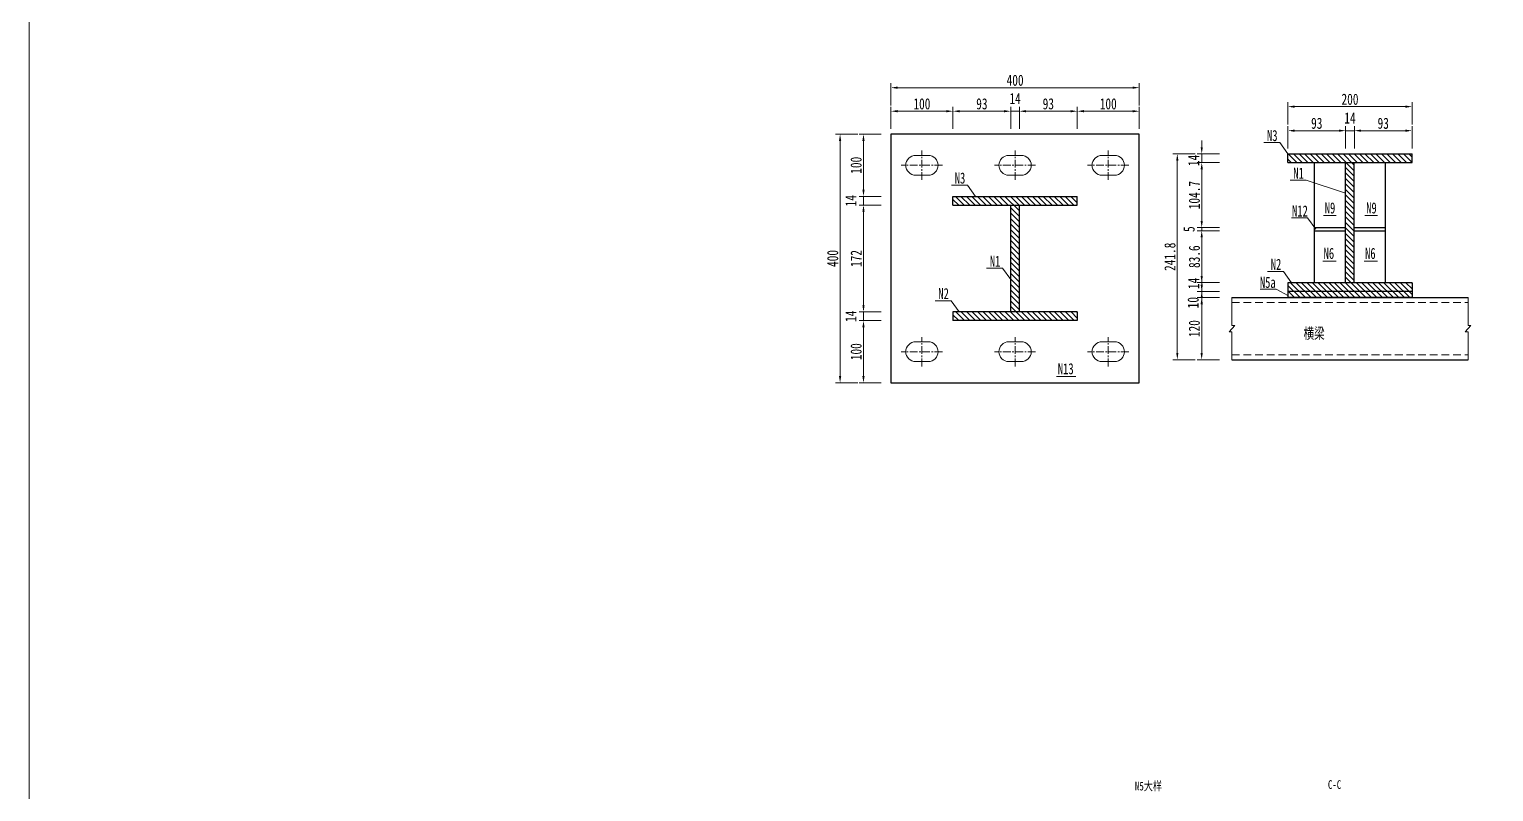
# Model space of a CAD drawing. Extents: x 98573 to 114325, y 0 to 100142.
# Drawn here: x 98573 to 100931, y 51874 to 53101 of the extents above; entities that cross this region are included whole.
import ezdxf

# ---------------------------------------------------------------- set-up
doc = ezdxf.new("R2010")
doc.units = 0
doc.header["$MEASUREMENT"] = 0
doc.linetypes.add('CENTERX2', pattern=[4, 2.5, -0.5, 0.5, -0.5])
doc.linetypes.add('DASHED2', pattern=[0.375, 0.25, -0.125])
doc.layers.get('Defpoints').update_dxf_attribs({"color": 9, "lineweight": 5})
for name, color, linetype, lineweight in [('dashed', 4, 'DASHED2', 5), ('中心线', 2, 'CENTERX2', 15), ('文字说明', 7, 'Continuous', 5), ('标注', 4, 'Continuous', 13), ('涪江 尺寸标注线', 4, 'Continuous', 13), ('细线', 4, 'Continuous', 13), ('钢板单线', 6, 'Continuous', 25)]:
    doc.layers.add(name, color=color, linetype=linetype, lineweight=lineweight)
doc.styles.get("Standard").update_dxf_attribs({"font": '仿宋_GB2312.ttf', "width": 0.75})
doc.dimstyles.new('0.1', dxfattribs={"dimscale": 0, "dimtxt": 2.5, "dimasz": 1.5, "dimexe": 1, "dimexo": 1, "dimgap": 0.4, "dimtad": 1, "dimdec": 1, "dimdsep": 46, "dimtxsty": 'Standard', "dimcen": 0.2, "dimclrd": 256, "dimclre": 256, "dimclrt": 256, "dimadec": 3, "dimazin": 2, "dimtfac": 1, "dimtdec": 1, "dimtmove": 2, "dimatfit": 3, "dimfxl": 4, "dimfxlon": 1, "dimtolj": 1, "dimtzin": 0, "dimlwd": -1, "dimlwe": -1, "dimarcsym": 0})

# ---------------------------------------------------------------- blocks, each defined once
blk = doc.blocks.new('*D595')
at = {"layer": 'Defpoints', "color": 0, "transparency": 16777216}
for p in [(100063.1, 52932.3), (99916.1, 52832.3), (100060.2, 52832.3)]:
    blk.add_point(p, dxfattribs=at)
at = {"layer": '标注', "transparency": 16777216}
for p, q in [((99944.7, 52932.3), (99909, 52932.3)), ((99944.7, 52832.3), (99909, 52832.3))]:
    blk.add_line(p, q, dxfattribs=at)
at = {"layer": '标注', "color": 4, "transparency": 16777216}
blk.add_line((99916.1, 52921.6), (99916.1, 52843), dxfattribs=at)
for points in [[(99914.3, 52921.6), (99917.9, 52921.6), (99916.1, 52932.3)], [(99914.3, 52843), (99917.9, 52843), (99916.1, 52832.3)]]:
    blk.add_solid(points, dxfattribs=at)
at = {"layer": '标注', "transparency": 16777216, "insert": (99904.3, 52882.3), "char_height": 17.86, "attachment_point": 5, "rotation": 90}
blk.add_mtext('\\A1;100', dxfattribs=at)
blk = doc.blocks.new('*D596')
at = {"layer": 'Defpoints', "color": 0, "transparency": 16777216}
for p in [(99916.1, 52832.3), (100060.2, 52832.3), (100060.2, 52818.3)]:
    blk.add_point(p, dxfattribs=at)
at = {"layer": '标注', "color": 4, "transparency": 16777216}
for p, q in [((99916.1, 52843), (99916.1, 52853.7)), ((99916.1, 52818.3), (99916.1, 52832.3)), ((99916.1, 52807.6), (99916.1, 52796.8))]:
    blk.add_line(p, q, dxfattribs=at)
at = {"layer": '标注', "transparency": 16777216}
for p, q in [((99944.7, 52832.3), (99909, 52832.3)), ((99944.7, 52818.3), (99909, 52818.3))]:
    blk.add_line(p, q, dxfattribs=at)
at = {"layer": '标注', "color": 4, "transparency": 16777216}
for points in [[(99914.3, 52843), (99917.9, 52843), (99916.1, 52832.3)], [(99914.3, 52807.6), (99917.9, 52807.6), (99916.1, 52818.3)]]:
    blk.add_solid(points, dxfattribs=at)
at = {"layer": '标注', "transparency": 16777216, "insert": (99895.7, 52825.3), "char_height": 17.86, "attachment_point": 5, "rotation": 90}
blk.add_mtext('\\A1;14', dxfattribs=at)
blk = doc.blocks.new('*D597')
at = {"layer": 'Defpoints', "color": 0, "transparency": 16777216}
for p in [(100060.2, 52818.3), (99916.1, 52646.3), (100060.2, 52646.3)]:
    blk.add_point(p, dxfattribs=at)
at = {"layer": '标注', "transparency": 16777216}
for p, q in [((99944.7, 52818.3), (99909, 52818.3)), ((99944.7, 52646.3), (99909, 52646.3))]:
    blk.add_line(p, q, dxfattribs=at)
at = {"layer": '标注', "color": 4, "transparency": 16777216}
blk.add_line((99916.1, 52807.6), (99916.1, 52657), dxfattribs=at)
for points in [[(99914.3, 52807.6), (99917.9, 52807.6), (99916.1, 52818.3)], [(99914.3, 52657), (99917.9, 52657), (99916.1, 52646.3)]]:
    blk.add_solid(points, dxfattribs=at)
at = {"layer": '标注', "transparency": 16777216, "insert": (99904.3, 52732.3), "char_height": 17.86, "attachment_point": 5, "rotation": 90}
blk.add_mtext('\\A1;172', dxfattribs=at)
blk = doc.blocks.new('*D598')
at = {"layer": 'Defpoints', "color": 0, "transparency": 16777216}
for p in [(99916.1, 52646.3), (100060.2, 52646.3), (100060.2, 52632.3)]:
    blk.add_point(p, dxfattribs=at)
at = {"layer": '标注', "color": 4, "transparency": 16777216}
for p, q in [((99916.1, 52657), (99916.1, 52667.7)), ((99916.1, 52632.3), (99916.1, 52646.3)), ((99916.1, 52621.6), (99916.1, 52610.8))]:
    blk.add_line(p, q, dxfattribs=at)
at = {"layer": '标注', "transparency": 16777216}
for p, q in [((99944.7, 52646.3), (99909, 52646.3)), ((99944.7, 52632.3), (99909, 52632.3))]:
    blk.add_line(p, q, dxfattribs=at)
at = {"layer": '标注', "color": 4, "transparency": 16777216}
for points in [[(99914.3, 52657), (99917.9, 52657), (99916.1, 52646.3)], [(99914.3, 52621.6), (99917.9, 52621.6), (99916.1, 52632.3)]]:
    blk.add_solid(points, dxfattribs=at)
at = {"layer": '标注', "transparency": 16777216, "insert": (99895.7, 52639.3), "char_height": 17.86, "attachment_point": 5, "rotation": 90}
blk.add_mtext('\\A1;14', dxfattribs=at)
blk = doc.blocks.new('*D599')
at = {"layer": 'Defpoints', "color": 0, "transparency": 16777216}
for p in [(100060.2, 52632.3), (99916.1, 52532.3), (100060.2, 52532.3)]:
    blk.add_point(p, dxfattribs=at)
at = {"layer": '标注', "transparency": 16777216}
for p, q in [((99944.7, 52632.3), (99909, 52632.3)), ((99944.7, 52532.3), (99909, 52532.3))]:
    blk.add_line(p, q, dxfattribs=at)
at = {"layer": '标注', "color": 4, "transparency": 16777216}
blk.add_line((99916.1, 52621.6), (99916.1, 52543), dxfattribs=at)
for points in [[(99914.3, 52621.6), (99917.9, 52621.6), (99916.1, 52632.3)], [(99914.3, 52543), (99917.9, 52543), (99916.1, 52532.3)]]:
    blk.add_solid(points, dxfattribs=at)
at = {"layer": '标注', "transparency": 16777216, "insert": (99904.3, 52582.3), "char_height": 17.86, "attachment_point": 5, "rotation": 90}
blk.add_mtext('\\A1;100', dxfattribs=at)
blk = doc.blocks.new('*D600')
at = {"layer": 'Defpoints', "color": 0, "transparency": 16777216}
for p in [(99878.4, 52932.3), (99960.2, 52932.3), (99960.2, 52532.3)]:
    blk.add_point(p, dxfattribs=at)
at = {"layer": '标注', "transparency": 16777216}
for p, q in [((99907, 52932.3), (99871.3, 52932.3)), ((99907, 52532.3), (99871.3, 52532.3))]:
    blk.add_line(p, q, dxfattribs=at)
at = {"layer": '标注', "color": 4, "transparency": 16777216}
blk.add_line((99878.4, 52543), (99878.4, 52921.6), dxfattribs=at)
for points in [[(99876.6, 52921.6), (99880.2, 52921.6), (99878.4, 52932.3)], [(99876.6, 52543), (99880.2, 52543), (99878.4, 52532.3)]]:
    blk.add_solid(points, dxfattribs=at)
at = {"layer": '标注', "transparency": 16777216, "insert": (99866.6, 52732.3), "char_height": 17.86, "attachment_point": 5, "rotation": 90}
blk.add_mtext('\\A1;400', dxfattribs=at)
blk = doc.blocks.new('*D601')
at = {"layer": 'Defpoints', "color": 0, "transparency": 16777216}
for p in [(100060.2, 52969.3), (99960.2, 52932.3), (100060.2, 52832.3)]:
    blk.add_point(p, dxfattribs=at)
at = {"layer": '标注', "transparency": 16777216}
for p, q in [((99960.2, 52940.7), (99960.2, 52976.4)), ((100060.2, 52940.7), (100060.2, 52976.4))]:
    blk.add_line(p, q, dxfattribs=at)
at = {"layer": '标注', "color": 4, "transparency": 16777216}
blk.add_line((99970.9, 52969.3), (100049.5, 52969.3), dxfattribs=at)
for points in [[(99970.9, 52971.1), (99970.9, 52967.5), (99960.2, 52969.3)], [(100049.5, 52971.1), (100049.5, 52967.5), (100060.2, 52969.3)]]:
    blk.add_solid(points, dxfattribs=at)
at = {"layer": '标注', "transparency": 16777216, "insert": (100010.2, 52981.1), "char_height": 17.86, "attachment_point": 5}
blk.add_mtext('\\A1;100', dxfattribs=at)
blk = doc.blocks.new('*D602')
at = {"layer": 'Defpoints', "color": 0, "transparency": 16777216}
for p in [(100153.2, 52969.3), (100060.2, 52832.3), (100153.2, 52818.2)]:
    blk.add_point(p, dxfattribs=at)
at = {"layer": '标注', "transparency": 16777216}
for p, q in [((100060.2, 52940.7), (100060.2, 52976.4)), ((100153.2, 52940.7), (100153.2, 52976.4))]:
    blk.add_line(p, q, dxfattribs=at)
at = {"layer": '标注', "color": 4, "transparency": 16777216}
blk.add_line((100070.9, 52969.3), (100142.5, 52969.3), dxfattribs=at)
for points in [[(100070.9, 52971.1), (100070.9, 52967.5), (100060.2, 52969.3)], [(100142.5, 52971.1), (100142.5, 52967.5), (100153.2, 52969.3)]]:
    blk.add_solid(points, dxfattribs=at)
at = {"layer": '标注', "transparency": 16777216, "insert": (100106.7, 52981.1), "char_height": 17.86, "attachment_point": 5}
blk.add_mtext('\\A1;93', dxfattribs=at)
blk = doc.blocks.new('*D603')
at = {"layer": 'Defpoints', "color": 0, "transparency": 16777216}
for p in [(100167.2, 52969.3), (100153.2, 52789.2), (100167.2, 52789.2)]:
    blk.add_point(p, dxfattribs=at)
at = {"layer": '标注', "color": 4, "transparency": 16777216}
for p, q in [((100142.5, 52969.3), (100131.8, 52969.3)), ((100153.2, 52969.3), (100167.2, 52969.3)), ((100177.9, 52969.3), (100188.6, 52969.3))]:
    blk.add_line(p, q, dxfattribs=at)
at = {"layer": '标注', "transparency": 16777216}
for p, q in [((100153.2, 52940.7), (100153.2, 52976.4)), ((100167.2, 52940.7), (100167.2, 52976.4))]:
    blk.add_line(p, q, dxfattribs=at)
at = {"layer": '标注', "color": 4, "transparency": 16777216}
for points in [[(100142.5, 52971.1), (100142.5, 52967.5), (100153.2, 52969.3)], [(100177.9, 52971.1), (100177.9, 52967.5), (100167.2, 52969.3)]]:
    blk.add_solid(points, dxfattribs=at)
at = {"layer": '标注', "transparency": 16777216, "insert": (100160.2, 52989.7), "char_height": 17.86, "attachment_point": 5}
blk.add_mtext('\\A1;14', dxfattribs=at)
blk = doc.blocks.new('*D451')
at = {"layer": 'Defpoints', "color": 0, "transparency": 16777216}
for p in [(100260.2, 52969.3), (100360.2, 52932.3), (100260.2, 52832.3)]:
    blk.add_point(p, dxfattribs=at)
at = {"layer": '标注', "transparency": 16777216}
for p, q in [((100260.2, 52940.7), (100260.2, 52976.4)), ((100360.2, 52940.7), (100360.2, 52976.4))]:
    blk.add_line(p, q, dxfattribs=at)
at = {"layer": '标注', "color": 4, "transparency": 16777216}
blk.add_line((100349.5, 52969.3), (100270.9, 52969.3), dxfattribs=at)
for points in [[(100270.9, 52971.1), (100270.9, 52967.5), (100260.2, 52969.3)], [(100349.5, 52971.1), (100349.5, 52967.5), (100360.2, 52969.3)]]:
    blk.add_solid(points, dxfattribs=at)
at = {"layer": '标注', "transparency": 16777216, "insert": (100310.2, 52981.1), "char_height": 17.86, "attachment_point": 5}
blk.add_mtext('\\A1;100', dxfattribs=at)
blk = doc.blocks.new('*D452')
at = {"layer": 'Defpoints', "color": 0, "transparency": 16777216}
for p in [(100167.2, 52969.3), (100167.2, 52818.2), (100260.2, 52832.3)]:
    blk.add_point(p, dxfattribs=at)
at = {"layer": '标注', "transparency": 16777216}
for p, q in [((100167.2, 52940.7), (100167.2, 52976.4)), ((100260.2, 52940.7), (100260.2, 52976.4))]:
    blk.add_line(p, q, dxfattribs=at)
at = {"layer": '标注', "color": 4, "transparency": 16777216}
blk.add_line((100249.5, 52969.3), (100177.9, 52969.3), dxfattribs=at)
for points in [[(100177.9, 52971.1), (100177.9, 52967.5), (100167.2, 52969.3)], [(100249.5, 52971.1), (100249.5, 52967.5), (100260.2, 52969.3)]]:
    blk.add_solid(points, dxfattribs=at)
at = {"layer": '标注', "transparency": 16777216, "insert": (100213.7, 52981.1), "char_height": 17.86, "attachment_point": 5}
blk.add_mtext('\\A1;93', dxfattribs=at)
blk = doc.blocks.new('*D604')
at = {"layer": 'Defpoints', "color": 0, "transparency": 16777216}
for p in [(100360.2, 53007.2), (99960.2, 52932.3), (100360.2, 52932.3)]:
    blk.add_point(p, dxfattribs=at)
at = {"layer": '标注', "transparency": 16777216}
for p, q in [((99960.2, 52978.6), (99960.2, 53014.3)), ((100360.2, 52978.6), (100360.2, 53014.3))]:
    blk.add_line(p, q, dxfattribs=at)
at = {"layer": '标注', "color": 4, "transparency": 16777216}
blk.add_line((99970.9, 53007.2), (100349.5, 53007.2), dxfattribs=at)
for points in [[(99970.9, 53009), (99970.9, 53005.4), (99960.2, 53007.2)], [(100349.5, 53009), (100349.5, 53005.4), (100360.2, 53007.2)]]:
    blk.add_solid(points, dxfattribs=at)
at = {"layer": '标注', "transparency": 16777216, "insert": (100160.2, 53019), "char_height": 17.86, "attachment_point": 5}
blk.add_mtext('\\A1;400', dxfattribs=at)
blk = doc.blocks.new('*D605')
at = {"layer": 'Defpoints', "color": 0, "transparency": 16777216}
for p in [(100692.4, 52938), (100599.4, 52900.7), (100692.4, 52886.7)]:
    blk.add_point(p, dxfattribs=at)
at = {"layer": '标注', "transparency": 16777216}
for p, q in [((100599.4, 52909.4), (100599.4, 52945.1)), ((100692.4, 52909.4), (100692.4, 52945.1))]:
    blk.add_line(p, q, dxfattribs=at)
at = {"layer": '标注', "color": 4, "transparency": 16777216}
blk.add_line((100610.1, 52938), (100681.7, 52938), dxfattribs=at)
for points in [[(100610.1, 52939.8), (100610.1, 52936.2), (100599.4, 52938)], [(100681.7, 52939.8), (100681.7, 52936.2), (100692.4, 52938)]]:
    blk.add_solid(points, dxfattribs=at)
at = {"layer": '标注', "transparency": 16777216, "insert": (100645.9, 52949.8), "char_height": 17.86, "attachment_point": 5}
blk.add_mtext('\\A1;93', dxfattribs=at)
blk = doc.blocks.new('*D453')
at = {"layer": 'Defpoints', "color": 0, "transparency": 16777216}
for p in [(100706.4, 52938), (100692.4, 52886.6), (100706.4, 52886.6)]:
    blk.add_point(p, dxfattribs=at)
at = {"layer": '标注', "color": 4, "transparency": 16777216}
for p, q in [((100681.7, 52938), (100670.9, 52938)), ((100692.4, 52938), (100706.4, 52938)), ((100717.1, 52938), (100727.8, 52938))]:
    blk.add_line(p, q, dxfattribs=at)
at = {"layer": '标注', "transparency": 16777216}
for p, q in [((100692.4, 52909.4), (100692.4, 52945.1)), ((100706.4, 52909.4), (100706.4, 52945.1))]:
    blk.add_line(p, q, dxfattribs=at)
at = {"layer": '标注', "color": 4, "transparency": 16777216}
for points in [[(100681.7, 52939.8), (100681.7, 52936.2), (100692.4, 52938)], [(100717.1, 52939.8), (100717.1, 52936.2), (100706.4, 52938)]]:
    blk.add_solid(points, dxfattribs=at)
at = {"layer": '标注', "transparency": 16777216, "insert": (100699.4, 52958.3), "char_height": 17.86, "attachment_point": 5}
blk.add_mtext('\\A1;14', dxfattribs=at)
blk = doc.blocks.new('*D606')
at = {"layer": 'Defpoints', "color": 0, "transparency": 16777216}
for p in [(100799.4, 52938), (100706.4, 52886.6), (100799.4, 27497.6)]:
    blk.add_point(p, dxfattribs=at)
at = {"layer": '标注', "transparency": 16777216}
for p, q in [((100706.4, 52909.4), (100706.4, 52945.1)), ((100799.4, 52909.4), (100799.4, 52945.1))]:
    blk.add_line(p, q, dxfattribs=at)
at = {"layer": '标注', "color": 4, "transparency": 16777216}
blk.add_line((100717.1, 52938), (100788.7, 52938), dxfattribs=at)
for points in [[(100717.1, 52939.8), (100717.1, 52936.2), (100706.4, 52938)], [(100788.7, 52939.8), (100788.7, 52936.2), (100799.4, 52938)]]:
    blk.add_solid(points, dxfattribs=at)
at = {"layer": '标注', "transparency": 16777216, "insert": (100752.9, 52949.8), "char_height": 17.86, "attachment_point": 5}
blk.add_mtext('\\A1;93', dxfattribs=at)
blk = doc.blocks.new('*D607')
at = {"layer": 'Defpoints', "color": 0, "transparency": 16777216}
for p in [(100599.4, 52976.7), (100599.4, 52900.7), (100799.4, 52900.7)]:
    blk.add_point(p, dxfattribs=at)
at = {"layer": '标注', "transparency": 16777216}
for p, q in [((100599.4, 52948.1), (100599.4, 52983.8)), ((100799.4, 52948.1), (100799.4, 52983.8))]:
    blk.add_line(p, q, dxfattribs=at)
at = {"layer": '标注', "color": 4, "transparency": 16777216}
blk.add_line((100788.7, 52976.7), (100610.1, 52976.7), dxfattribs=at)
for points in [[(100610.1, 52978.5), (100610.1, 52974.9), (100599.4, 52976.7)], [(100788.7, 52978.5), (100788.7, 52974.9), (100799.4, 52976.7)]]:
    blk.add_solid(points, dxfattribs=at)
at = {"layer": '标注', "transparency": 16777216, "insert": (100699.4, 52988.5), "char_height": 17.86, "attachment_point": 5}
blk.add_mtext('\\A1;200', dxfattribs=at)
blk = doc.blocks.new('*D454')
at = {"layer": 'Defpoints', "color": 0, "transparency": 16777216}
for p in [(100460.7, 52900.7), (100599.4, 52900.7), (100599.4, 52886.7)]:
    blk.add_point(p, dxfattribs=at)
at = {"layer": '标注', "color": 4, "transparency": 16777216}
for p, q in [((100460.7, 52911.4), (100460.7, 52922.1)), ((100460.7, 52886.7), (100460.7, 52900.7)), ((100460.7, 52875.9), (100460.7, 52865.2))]:
    blk.add_line(p, q, dxfattribs=at)
at = {"layer": '标注', "transparency": 16777216}
for p, q in [((100489.3, 52900.7), (100453.6, 52900.7)), ((100489.3, 52886.7), (100453.6, 52886.7))]:
    blk.add_line(p, q, dxfattribs=at)
at = {"layer": '标注', "color": 4, "transparency": 16777216}
for points in [[(100458.9, 52911.4), (100462.5, 52911.4), (100460.7, 52900.7)], [(100458.9, 52875.9), (100462.5, 52875.9), (100460.7, 52886.7)]]:
    blk.add_solid(points, dxfattribs=at)
at = {"layer": '标注', "transparency": 16777216, "insert": (100447.7, 52890.1), "char_height": 17.86, "attachment_point": 5, "rotation": 90}
blk.add_mtext('\\A1;14', dxfattribs=at)
blk = doc.blocks.new('*D455')
at = {"layer": 'Defpoints', "color": 0, "transparency": 16777216}
for p in [(100460.7, 52693.4), (100508.1, 52693.4), (100508.1, 52679.4)]:
    blk.add_point(p, dxfattribs=at)
at = {"layer": '标注', "color": 4, "transparency": 16777216}
for p, q in [((100460.7, 52704.1), (100460.7, 52714.8)), ((100460.7, 52679.4), (100460.7, 52693.4)), ((100460.7, 52668.6), (100460.7, 52657.9))]:
    blk.add_line(p, q, dxfattribs=at)
at = {"layer": '标注', "transparency": 16777216}
for p, q in [((100489.3, 52693.4), (100453.6, 52693.4)), ((100489.3, 52679.4), (100453.6, 52679.4))]:
    blk.add_line(p, q, dxfattribs=at)
at = {"layer": '标注', "color": 4, "transparency": 16777216}
for points in [[(100458.9, 52704.1), (100462.5, 52704.1), (100460.7, 52693.4)], [(100458.9, 52668.6), (100462.5, 52668.6), (100460.7, 52679.4)]]:
    blk.add_solid(points, dxfattribs=at)
at = {"layer": '标注', "transparency": 16777216, "insert": (100447.7, 52692.1), "char_height": 17.86, "attachment_point": 5, "rotation": 90}
blk.add_mtext('\\A1;14', dxfattribs=at)
blk = doc.blocks.new('*D456')
at = {"layer": 'Defpoints', "color": 0, "transparency": 16777216}
for p in [(100508.1, 52679.4), (100460.7, 52669.4), (100508.1, 52669.4)]:
    blk.add_point(p, dxfattribs=at)
at = {"layer": '标注', "color": 4, "transparency": 16777216}
for p, q in [((100460.7, 52690.1), (100460.7, 52700.8)), ((100460.7, 52679.4), (100460.7, 52669.4)), ((100460.7, 52658.6), (100460.7, 52647.9))]:
    blk.add_line(p, q, dxfattribs=at)
at = {"layer": '标注', "transparency": 16777216}
for p, q in [((100489.3, 52679.4), (100453.6, 52679.4)), ((100489.3, 52669.4), (100453.6, 52669.4))]:
    blk.add_line(p, q, dxfattribs=at)
at = {"layer": '标注', "color": 4, "transparency": 16777216}
for points in [[(100458.9, 52690.1), (100462.5, 52690.1), (100460.7, 52679.4)], [(100458.9, 52658.6), (100462.5, 52658.6), (100460.7, 52669.4)]]:
    blk.add_solid(points, dxfattribs=at)
at = {"layer": '标注', "transparency": 16777216, "insert": (100446.9, 52661.2), "char_height": 17.86, "attachment_point": 5, "rotation": 90}
blk.add_mtext('\\A1;10', dxfattribs=at)
blk = doc.blocks.new('*D608')
at = {"layer": 'Defpoints', "color": 0, "transparency": 16777216}
for p in [(100543.3, 52669.4), (100460.6, 52569.4), (100543.3, 52569.4)]:
    blk.add_point(p, dxfattribs=at)
at = {"layer": '标注', "transparency": 16777216}
for p, q in [((100489.2, 52669.4), (100453.4, 52669.4)), ((100489.2, 52569.4), (100453.4, 52569.4))]:
    blk.add_line(p, q, dxfattribs=at)
at = {"layer": '标注', "color": 4, "transparency": 16777216}
blk.add_line((100460.6, 52658.6), (100460.6, 52580.1), dxfattribs=at)
for points in [[(100458.8, 52658.6), (100462.4, 52658.6), (100460.6, 52669.4)], [(100458.8, 52580.1), (100462.4, 52580.1), (100460.6, 52569.4)]]:
    blk.add_solid(points, dxfattribs=at)
at = {"layer": '标注', "transparency": 16777216, "insert": (100448.8, 52619.4), "char_height": 17.86, "attachment_point": 5, "rotation": 90}
blk.add_mtext('\\A1;120', dxfattribs=at)
blk = doc.blocks.new('*D609')
at = {"layer": 'Defpoints', "color": 0, "transparency": 16777216}
for p in [(100421.4, 52900.7), (100618.6, 52900.7), (100525.5, 52569.4)]:
    blk.add_point(p, dxfattribs=at)
at = {"layer": '标注', "transparency": 16777216}
for p, q in [((100449.9, 52900.7), (100414.2, 52900.7)), ((100449.9, 52569.4), (100414.2, 52569.4))]:
    blk.add_line(p, q, dxfattribs=at)
at = {"layer": '标注', "color": 4, "transparency": 16777216}
blk.add_line((100421.4, 52580.1), (100421.4, 52889.9), dxfattribs=at)
for points in [[(100419.6, 52889.9), (100423.1, 52889.9), (100421.4, 52900.7)], [(100419.6, 52580.1), (100423.1, 52580.1), (100421.4, 52569.4)]]:
    blk.add_solid(points, dxfattribs=at)
at = {"layer": '标注', "transparency": 16777216, "insert": (100409.6, 52735), "char_height": 17.86, "attachment_point": 5, "rotation": 90}
blk.add_mtext('\\A1;241.8', dxfattribs=at)
blk = doc.blocks.new('*D617')
at = {"layer": 'Defpoints', "color": 0, "transparency": 16777216}
for p in [(100599.4, 52886.7), (100460.7, 52782), (100642.4, 52782)]:
    blk.add_point(p, dxfattribs=at)
at = {"layer": '标注', "transparency": 16777216}
for p, q in [((100489.3, 52886.7), (100453.6, 52886.7)), ((100489.3, 52782), (100453.6, 52782))]:
    blk.add_line(p, q, dxfattribs=at)
at = {"layer": '标注', "color": 4, "transparency": 16777216}
blk.add_line((100460.7, 52875.9), (100460.7, 52792.7), dxfattribs=at)
for points in [[(100458.9, 52875.9), (100462.5, 52875.9), (100460.7, 52886.7)], [(100458.9, 52792.7), (100462.5, 52792.7), (100460.7, 52782)]]:
    blk.add_solid(points, dxfattribs=at)
at = {"layer": '标注', "transparency": 16777216, "insert": (100448.9, 52834.3), "char_height": 17.86, "attachment_point": 5, "rotation": 90}
blk.add_mtext('\\A1;104.7', dxfattribs=at)
blk = doc.blocks.new('*D618')
at = {"layer": 'Defpoints', "color": 0, "transparency": 16777216}
for p in [(100460.7, 52777), (100660.3, 52782), (100660.3, 52777)]:
    blk.add_point(p, dxfattribs=at)
at = {"layer": '标注', "color": 4, "transparency": 16777216}
for p, q in [((100460.7, 52792.7), (100460.7, 52803.4)), ((100460.7, 52782), (100460.7, 52777)), ((100460.7, 52766.2), (100460.7, 52755.5))]:
    blk.add_line(p, q, dxfattribs=at)
at = {"layer": '标注', "transparency": 16777216}
for p, q in [((100489.3, 52782), (100453.6, 52782)), ((100489.3, 52777), (100453.6, 52777))]:
    blk.add_line(p, q, dxfattribs=at)
at = {"layer": '标注', "color": 4, "transparency": 16777216}
for points in [[(100458.9, 52792.7), (100462.5, 52792.7), (100460.7, 52782)], [(100458.9, 52766.2), (100462.5, 52766.2), (100460.7, 52777)]]:
    blk.add_solid(points, dxfattribs=at)
at = {"layer": '标注', "transparency": 16777216, "insert": (100440.4, 52779.5), "char_height": 17.86, "attachment_point": 5, "rotation": 90}
blk.add_mtext('\\A1;5', dxfattribs=at)
blk = doc.blocks.new('*D619')
at = {"layer": 'Defpoints', "color": 0, "transparency": 16777216}
for p in [(100660.3, 52777), (100460.7, 52693.4), (100660.3, 52693.4)]:
    blk.add_point(p, dxfattribs=at)
at = {"layer": '标注', "transparency": 16777216}
for p, q in [((100489.3, 52777), (100453.6, 52777)), ((100489.3, 52693.4), (100453.6, 52693.4))]:
    blk.add_line(p, q, dxfattribs=at)
at = {"layer": '标注', "color": 4, "transparency": 16777216}
blk.add_line((100460.7, 52766.2), (100460.7, 52704.1), dxfattribs=at)
for points in [[(100458.9, 52766.2), (100462.5, 52766.2), (100460.7, 52777)], [(100458.9, 52704.1), (100462.5, 52704.1), (100460.7, 52693.4)]]:
    blk.add_solid(points, dxfattribs=at)
at = {"layer": '标注', "transparency": 16777216, "insert": (100448.9, 52735.2), "char_height": 17.86, "attachment_point": 5, "rotation": 90}
blk.add_mtext('\\A1;83.6', dxfattribs=at)
blk = doc.blocks.new('*D1164')
at = {"layer": 'Defpoints', "color": 0, "transparency": 16777216}
for p in [(100916.4, 72621.2), (100823.4, 72569.8), (100916.4, 47180.8)]:
    blk.add_point(p, dxfattribs=at)
at = {"layer": '标注', "transparency": 16777216}
for p, q in [((100823.4, 72592.6), (100823.4, 72628.3)), ((100916.4, 72592.6), (100916.4, 72628.3))]:
    blk.add_line(p, q, dxfattribs=at)
at = {"layer": '标注', "color": 4, "transparency": 16777216}
blk.add_line((100834.1, 72621.2), (100905.6, 72621.2), dxfattribs=at)
for points in [[(100834.1, 72622.9), (100834.1, 72619.4), (100823.4, 72621.2)], [(100905.6, 72622.9), (100905.6, 72619.4), (100916.4, 72621.2)]]:
    blk.add_solid(points, dxfattribs=at)
at = {"layer": '标注', "transparency": 16777216, "insert": (100869.9, 72632.9), "char_height": 17.86, "attachment_point": 5}
blk.add_mtext('\\A1;93', dxfattribs=at)

msp = doc.modelspace()

# ---------------------------------------------------------------- hatches: boundary and pattern name
at = {"layer": '标注'}
h = msp.add_hatch(dxfattribs=at)
h.set_pattern_fill('ANSI31', color=256, scale=50, angle=-90, style=0)
h.set_pattern_definition([(315, (78280.476, 135377.0756), (4.4194174, 4.4194174), [])])
h.paths.add_polyline_path([(100799.37332, 52886.66285), (100799.37332, 52900.66285), (100599.37332, 52900.66285), (100599.37332, 52886.66285)])
h.paths.add_polyline_path([(100706.37332, 52693.36285), (100706.37332, 52886.66285), (100692.37332, 52886.66285), (100692.37332, 52693.36285)])
h.paths.add_polyline_path([(100799.37332, 52669.36285), (100799.37332, 52693.36285), (100599.37332, 52693.36285), (100599.37332, 52669.36285)])
h = msp.add_hatch(dxfattribs=at)
h.set_pattern_fill('ANSI31', color=256, scale=50, angle=-90, style=0)
h.set_pattern_definition([(315, (77741.295, 135329.9854), (4.4194174, 4.4194174), [])])
h.paths.add_polyline_path([(100260.19265, 52818.27268), (100260.19265, 52832.27268), (100060.19265, 52832.27268), (100060.19265, 52818.27268)])
h.paths.add_polyline_path([(100167.19265, 52646.27268), (100167.19265, 52818.27268), (100153.19265, 52818.27268), (100153.19265, 52646.27268)])
h.paths.add_polyline_path([(100260.19265, 52632.27268), (100260.19265, 52646.27268), (100060.19265, 52646.27268), (100060.19265, 52632.27268)])

# ---------------------------------------------------------------- linework, layer by layer
at = {"layer": 'dashed', "ltscale": 50}
for p, q in [((100509.24654, 52661.36285), (100889.50009, 52661.36285)), ((100509.24654, 52577.36285), (100889.50009, 52577.36285))]:
    msp.add_line(p, q, dxfattribs=at)
at = {"layer": '中心线', "ltscale": 5}
for p, q in [((100010.19265, 52858.63094), (100010.19265, 52905.91443)), ((100160.19265, 52858.63094), (100160.19265, 52905.91443)), ((100310.19265, 52858.63094), (100310.19265, 52905.91443)), ((100043.18155, 52882.27268), (99976.94297, 52882.27268)), ((100193.18155, 52882.27268), (100126.94297, 52882.27268)), ((100343.18155, 52882.27268), (100276.94297, 52882.27268)), ((100010.19265, 52558.63094), (100010.19265, 52605.91443)), ((100160.19265, 52558.63094), (100160.19265, 52605.91443)), ((100310.19265, 52558.63094), (100310.19265, 52605.91443)), ((100043.18155, 52582.27268), (99976.94297, 52582.27268)), ((100193.18155, 52582.27268), (100126.94297, 52582.27268)), ((100343.18155, 52582.27268), (100276.94297, 52582.27268))]:
    msp.add_line(p, q, dxfattribs=at)
at = {"layer": '标注'}
for p, q in [((100560.46028, 52918.77468), (100586.28078, 52918.77468)), ((100586.28078, 52918.77468), (100599.37332, 52900.66285)), ((100057.711, 52850.38451), (100083.5315, 52850.38451)), ((100083.5315, 52850.38451), (100096.62404, 52832.27268)), ((100602.8583, 52858.31694), (100628.6788, 52858.31694)), ((100628.6788, 52858.31694), (100692.37332, 52837.18686)), ((100605.32179, 52797.49527), (100631.14229, 52797.49527)), ((100631.14229, 52797.49527), (100644.23483, 52779.38344)), ((100114.27961, 52716.47371), (100140.10011, 52716.47371)), ((100140.10011, 52716.47371), (100153.19265, 52698.36188)), ((100566.49654, 52711.47468), (100592.31704, 52711.47468)), ((100592.31704, 52711.47468), (100605.40958, 52693.36285)), ((100554.50681, 52683.11362), (100580.32731, 52683.11362)), ((100580.32731, 52683.11362), (100600.62951, 52672.28008)), ((100031.30364, 52664.38451), (100057.12414, 52664.38451)), ((100057.12414, 52664.38451), (100070.21668, 52646.27268)), ((100226.9626, 52542.16418), (100258.00627, 52542.16418))]:
    msp.add_line(p, q, dxfattribs=at)
msp.add_lwpolyline([(98573.01049, 55858.30192), (105862.16093, 55858.30192), (105862.16093, 46332.42017), (98573.01049, 46332.42017)], close=True, dxfattribs=at)
for points in [[(100509.24654, 52669.36285), (100509.24654, 52624.68285), (100513.90154, 52624.68285), (100504.59154, 52614.04285), (100509.24654, 52614.04285), (100509.24654, 52569.36285)], [(100889.50009, 52669.36285), (100889.50009, 52624.68285), (100894.15509, 52624.68285), (100884.84509, 52614.04285), (100889.50009, 52614.04285), (100889.50009, 52569.36285)]]:
    msp.add_lwpolyline(points, dxfattribs=at)
at = {"layer": '涪江 尺寸标注线'}
for p, q in [((100020.19265, 52898.27268), (100000.19265, 52898.27268)), ((100170.19265, 52898.27268), (100150.19265, 52898.27268)), ((100320.19265, 52898.27268), (100300.19265, 52898.27268)), ((100020.19265, 52866.27268), (100000.19265, 52866.27268)), ((100170.19265, 52866.27268), (100150.19265, 52866.27268)), ((100320.19265, 52866.27268), (100300.19265, 52866.27268)), ((100020.19265, 52598.27268), (100000.19265, 52598.27268)), ((100170.19265, 52598.27268), (100150.19265, 52598.27268)), ((100320.19265, 52598.27268), (100300.19265, 52598.27268)), ((100020.19265, 52566.27268), (100000.19265, 52566.27268)), ((100170.19265, 52566.27268), (100150.19265, 52566.27268)), ((100320.19265, 52566.27268), (100300.19265, 52566.27268))]:
    msp.add_line(p, q, dxfattribs=at)
for centre, start, end in [((100000.19265, 52882.27268), 90, 270), ((100020.19265, 52882.27268), 270, 90), ((100150.19265, 52882.27268), 90, 270), ((100170.19265, 52882.27268), 270, 90), ((100300.19265, 52882.27268), 90, 270), ((100320.19265, 52882.27268), 270, 90), ((100000.19265, 52582.27268), 90, 270), ((100020.19265, 52582.27268), 270, 90), ((100150.19265, 52582.27268), 90, 270), ((100170.19265, 52582.27268), 270, 90), ((100300.19265, 52582.27268), 90, 270), ((100320.19265, 52582.27268), 270, 90)]:
    msp.add_arc(centre, 16, start, end, dxfattribs=at)
at = {"layer": '细线'}
for p, q in [((100656.63419, 52801.66777), (100677.00847, 52801.66777)), ((100723.38569, 52801.66777), (100743.75997, 52801.66777)), ((100655.40628, 52727.84866), (100676.92129, 52727.84866)), ((100722.15778, 52727.84866), (100743.67279, 52727.84866))]:
    msp.add_line(p, q, dxfattribs=at)
at = {"layer": '钢板单线', "color": 1}
for p, q in [((100360.19265, 52932.27268), (99960.19265, 52932.27268)), ((99960.19265, 52932.27268), (99960.19265, 52532.27268)), ((100360.19265, 52532.27268), (100360.19265, 52932.27268)), ((100599.37332, 52900.66285), (100799.37332, 52900.66285)), ((100599.37332, 52886.66285), (100599.37332, 52900.66285)), ((100599.37332, 52886.66285), (100799.37332, 52886.66285)), ((100642.37332, 52693.36285), (100642.37332, 52886.66285)), ((100692.37332, 52693.36285), (100692.37332, 52886.66285)), ((100706.37332, 52693.36285), (100706.37332, 52886.66285)), ((100756.37332, 52693.36285), (100756.37332, 52886.66285)), ((100799.37332, 52886.66285), (100799.37332, 52900.66285)), ((100060.19265, 52832.27268), (100260.19265, 52832.27268)), ((100060.19265, 52818.27268), (100060.19265, 52832.27268)), ((100060.19265, 52818.27268), (100260.19265, 52818.27268)), ((100153.19265, 52646.27268), (100153.19265, 52818.18091)), ((100167.19265, 52646.27268), (100167.19265, 52818.18091)), ((100260.19265, 52818.27268), (100260.19265, 52832.27268)), ((100642.37332, 52781.96285), (100692.37332, 52781.96285)), ((100642.37332, 52776.96285), (100692.37332, 52776.96285)), ((100706.37332, 52781.96285), (100756.37332, 52781.96285)), ((100706.37332, 52776.96285), (100756.37332, 52776.96285)), ((100799.37332, 52693.36285), (100599.37332, 52693.36285)), ((100599.37332, 52693.36285), (100599.37332, 52679.36285)), ((100799.37332, 52679.36285), (100599.37332, 52679.36285)), ((100599.37332, 52679.36285), (100599.37332, 52669.36285)), ((100799.37332, 52693.36285), (100799.37332, 52679.36285)), ((100799.37332, 52679.36285), (100799.37332, 52669.36285)), ((100509.24654, 52669.36285), (100889.50009, 52669.36285)), ((100799.37332, 52669.36285), (100599.37332, 52669.36285)), ((100260.19265, 52646.27268), (100060.19265, 52646.27268)), ((100060.19265, 52646.27268), (100060.19265, 52632.27268)), ((100260.19265, 52632.27268), (100060.19265, 52632.27268)), ((100260.19265, 52646.27268), (100260.19265, 52632.27268)), ((100509.24654, 52569.36285), (100889.50009, 52569.36285)), ((99960.19265, 52532.27268), (100360.19265, 52532.27268))]:
    msp.add_line(p, q, dxfattribs=at)

# ---------------------------------------------------------------- texts
at = {"layer": '文字说明', "width": 0.75}
for s, p in [('N5大样', (100353.14122, 51876.22178)), ('C-C', (100663.8359, 51878.67385))]:
    msp.add_text(s, height=14, dxfattribs=at).set_placement(p)
at = {"layer": '标注', "width": 0.7}
for s, p in [('N3', (100565.74081, 52921.23506)), ('N3', (100062.99153, 52852.84489)), ('N1', (100608.13883, 52860.77733)), ('N12', (100606.04039, 52799.83248)), ('N9', (100658.70881, 52804.70272)), ('N9', (100725.46031, 52804.70272)), ('N6', (100656.88001, 52731.61666)), ('N6', (100723.63151, 52731.61666)), ('N1', (100119.56014, 52718.93409)), ('N2', (100571.77707, 52713.93506)), ('N5a', (100554.30177, 52684.92433)), ('N2', (100036.58417, 52666.84489)), ('横梁', (100624.55384, 52602.86467)), ('N13', (100229.0046, 52545.94729))]:
    msp.add_text(s, height=17.857143, dxfattribs=at).set_placement(p)

# ---------------------------------------------------------------- dimensions: what is measured, and where the dimension line sits
at = {"layer": '标注'}
for base, p1, p2, picture, middle in [((100916.35221, 72621.15284), (100823.35221, 72569.75008), (100916.35221, 47180.76654), '*D1164', (100869.85221, 72632.93856)), ((100360.19265, 53007.17657), (99960.19265, 52932.27268), (100360.19265, 52932.27268), '*D604', (100160.19265, 53018.96229)), ((100060.19265, 52969.29994), (99960.19265, 52932.27268), (100060.19265, 52832.27268), '*D601', (100010.19265, 52981.08566)), ((100153.19265, 52969.29994), (100060.19265, 52832.27268), (100153.19265, 52818.18091), '*D602', (100106.69265, 52981.08566)), ((100167.19265, 52969.29994), (100153.19265, 52789.16419), (100167.19265, 52789.16419), '*D603', (100160.19265, 52989.65708)), ((100599.37332, 52976.69089), (100799.37332, 52900.66285), (100599.37332, 52900.66285), '*D607', (100699.37332, 52988.4766)), ((100692.37332, 52937.97384), (100599.37332, 52900.66285), (100692.37332, 52886.66285), '*D605', (100645.87332, 52949.75955)), ((100706.37332, 52937.97384), (100692.37332, 52886.57108), (100706.37332, 52886.57108), '*D453', (100699.37332, 52958.33098)), ((100799.37332, 52937.97384), (100706.37332, 52886.57108), (100799.37332, 27497.58754), '*D606', (100752.87332, 52949.75955))]:
    dim = msp.add_linear_dim(base=base, p1=p1, p2=p2, dimstyle='0.1', override={"dimscale": 7.142857, "dimclrd": 4}, dxfattribs=at)
    dim.commit()
    dim.dimension.update_dxf_attribs({"geometry": picture, "text_midpoint": middle})
for base, p1, p2, angle, picture, middle in [((100167.19265, 52969.29994), (100260.19265, 52832.27268), (100167.19265, 52818.18091), 180, '*D452', (100213.69265, 52981.08566)), ((100260.19265, 52969.29994), (100360.19265, 52932.27268), (100260.19265, 52832.27268), 180, '*D451', (100310.19265, 52981.08566)), ((99878.42705, 52932.27268), (99960.19265, 52532.27268), (99960.19265, 52932.27268), 90, '*D600', (99866.64134, 52732.27268)), ((99916.10547, 52832.27268), (100063.05696, 52932.27268), (100060.19265, 52832.27268), 90, '*D595', (99904.31975, 52882.27268)), ((100460.71036, 52781.96285), (100599.37332, 52886.66285), (100642.37332, 52781.96285), 90, '*D617', (100448.92465, 52834.31285)), ((99916.10547, 52832.27268), (100060.19265, 52818.27268), (100060.19265, 52832.27268), 90, '*D596', (99895.74833, 52825.27268)), ((99916.10547, 52646.27268), (100060.19265, 52818.27268), (100060.19265, 52646.27268), 90, '*D597', (99904.31975, 52732.27268)), ((100460.71036, 52776.96285), (100660.3415, 52781.96285), (100660.3415, 52776.96285), 90, '*D618', (100440.35322, 52779.46285)), ((100460.71036, 52693.36285), (100660.3415, 52776.96285), (100660.3415, 52693.36285), 90, '*D619', (100448.92465, 52735.16285)), ((99916.10547, 52646.27268), (100060.19265, 52632.27268), (100060.19265, 52646.27268), 90, '*D598', (99895.74833, 52639.27268)), ((99916.10547, 52532.27268), (100060.19265, 52632.27268), (100060.19265, 52532.27268), 90, '*D599', (99904.31975, 52582.27268))]:
    dim = msp.add_linear_dim(base=base, p1=p1, p2=p2, angle=angle, dimstyle='0.1', override={"dimscale": 7.142857, "dimclrd": 4}, dxfattribs=at)
    dim.commit()
    dim.dimension.update_dxf_attribs({"geometry": picture, "text_midpoint": middle})
for base, p1, p2, picture, middle in [((100460.71036, 52900.66285), (100599.37332, 52886.66285), (100599.37332, 52900.66285), '*D454', (100447.72787, 52890.07714)), ((100460.71036, 52669.36285), (100508.08701, 52679.36285), (100508.08701, 52669.36285), '*D456', (100446.92276, 52661.19415)), ((100460.71036, 52693.36285), (100508.08701, 52679.36285), (100508.08701, 52693.36285), '*D455', (100447.68656, 52692.10022))]:
    dim = msp.add_linear_dim(base=base, p1=p1, p2=p2, angle=90, dimstyle='0.1', override={"dimscale": 7.142857, "dimclrd": 4}, dxfattribs=at)
    dim.commit()
    dim.dimension.update_dxf_attribs({"geometry": picture, "text_midpoint": middle, "dimtype": 160})
for base, p1, p2, text, picture, middle in [((100421.3639, 52900.66285), (100525.48509, 52569.36285), (100618.6449, 52900.66285), '241.8', '*D609', (100409.57818, 52735.01285)), ((100460.59132, 52569.36285), (100543.27662, 52669.36285), (100543.27662, 52569.36285), '120', '*D608', (100448.8056, 52619.36285))]:
    dim = msp.add_linear_dim(base=base, p1=p1, p2=p2, angle=90, text=text, dimstyle='0.1', override={"dimscale": 7.142857, "dimclrd": 4}, dxfattribs=at)
    dim.commit()
    dim.dimension.update_dxf_attribs({"geometry": picture, "text_midpoint": middle})

doc.saveas('drawing.dxf')
